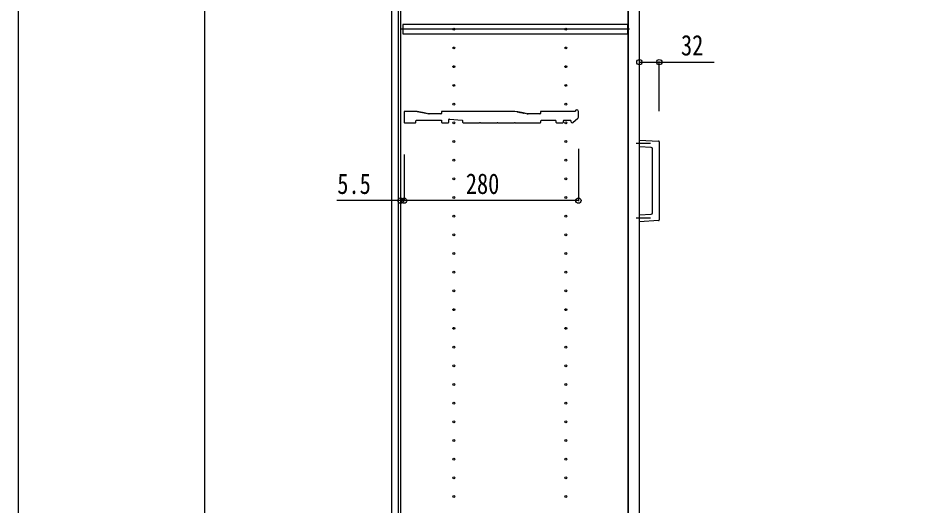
# Model space of a CAD drawing. Units: millimetres, scale not verified. Extents: x -4205 to 4205, y -2970 to 2970.
# Drawn here: x -4205 to -2753, y -718 to 65 of the extents above; entities that cross this region are included whole.
import ezdxf
from ezdxf.enums import TextEntityAlignment as Align

# ---------------------------------------------------------------- set-up
doc = ezdxf.new("R2010")
doc.units = ezdxf.units.MM
doc.header["$LTSCALE"] = 20
for name, color, linetype in [('0-2_YKK_11', 7, 'Continuous'), ('0-3_YKK_12', 2, 'Continuous'), ('0-4_YKK_13', 4, 'Continuous'), ('0-5_YKK_D', 6, 'Continuous'), ('0-6_YKK_ZWAK', 7, 'Continuous')]:
    doc.layers.add(name, color=color, linetype=linetype)
doc.styles.add('ＭＳ ゴシック', font='')
doc.styles.get('ＭＳ ゴシック').set_extended_font_data('MS Gothic')

msp = doc.modelspace()

# ---------------------------------------------------------------- linework, layer by layer
at = {"layer": '0-2_YKK_11'}
for p, q in [((-3584.98, -85.4), (-3584.98, -102.3)), ((-3581.48, -84.7), (-3584.28, -84.7)), ((-3580.73, -84.97), (-3580.92, -84.9)), ((-3579.23, -84.97), (-3580.73, -84.97)), ((-3579.04, -84.9), (-3579.23, -84.97)), ((-3577.54, -84.9), (-3577.92, -84.9)), ((-3576.04, -84.9), (-3576.42, -84.9)), ((-3574.54, -84.9), (-3574.92, -84.9)), ((-3573.04, -84.9), (-3573.42, -84.9)), ((-3571.54, -84.9), (-3571.92, -84.9)), ((-3570.04, -84.9), (-3570.42, -84.9)), ((-3568.54, -84.9), (-3568.92, -84.9)), ((-3567.04, -84.9), (-3567.42, -84.9)), ((-3566.05, -84.7), (-3566.48, -84.7)), ((-3564.34, -85.01), (-3565.92, -84.71)), ((-3563.46, -85.39), (-3563.83, -85.31)), ((-3561.98, -85.67), (-3562.36, -85.59)), ((-3560.51, -85.95), (-3560.88, -85.88)), ((-3559.04, -86.23), (-3559.41, -86.16)), ((-3557.56, -86.51), (-3557.94, -86.44)), ((-3556.09, -86.79), (-3556.46, -86.72)), ((-3554.61, -87.07), (-3554.99, -87)), ((-3524.98, -85.4), (-3524.98, -88)), ((-3523.48, -84.7), (-3524.28, -84.7)), ((-3522.54, -84.9), (-3522.92, -84.9)), ((-3521.04, -84.9), (-3521.42, -84.9)), ((-3519.54, -84.9), (-3519.92, -84.9)), ((-3518.04, -84.9), (-3518.42, -84.9)), ((-3516.54, -84.9), (-3516.92, -84.9)), ((-3515.04, -84.9), (-3515.42, -84.9)), ((-3513.54, -84.9), (-3513.92, -84.9)), ((-3512.04, -84.9), (-3512.42, -84.9)), ((-3510.54, -84.9), (-3510.92, -84.9)), ((-3509.04, -84.9), (-3509.42, -84.9)), ((-3507.54, -84.9), (-3507.92, -84.9)), ((-3506.04, -84.9), (-3506.42, -84.9)), ((-3504.54, -84.9), (-3504.92, -84.9)), ((-3503.04, -84.9), (-3503.42, -84.9)), ((-3501.54, -84.9), (-3501.92, -84.9)), ((-3500.04, -84.9), (-3500.42, -84.9)), ((-3498.54, -84.9), (-3498.92, -84.9)), ((-3497.04, -84.9), (-3497.42, -84.9)), ((-3495.54, -84.9), (-3495.92, -84.9)), ((-3494.04, -84.9), (-3494.42, -84.9)), ((-3492.54, -84.9), (-3492.92, -84.9)), ((-3491.04, -84.9), (-3491.42, -84.9)), ((-3489.54, -84.9), (-3489.92, -84.9)), ((-3488.04, -84.9), (-3488.42, -84.9)), ((-3486.54, -84.9), (-3486.92, -84.9)), ((-3485.04, -84.9), (-3485.42, -84.9)), ((-3483.54, -84.9), (-3483.92, -84.9)), ((-3482.04, -84.9), (-3482.42, -84.9)), ((-3480.54, -84.9), (-3480.92, -84.9)), ((-3479.04, -84.9), (-3479.42, -84.9)), ((-3477.54, -84.9), (-3477.92, -84.9)), ((-3476.04, -84.9), (-3476.42, -84.9)), ((-3474.54, -84.9), (-3474.92, -84.9)), ((-3473.04, -84.9), (-3473.42, -84.9)), ((-3471.54, -84.9), (-3471.92, -84.9)), ((-3470.04, -84.9), (-3470.42, -84.9)), ((-3468.54, -84.9), (-3468.92, -84.9)), ((-3467.04, -84.9), (-3467.42, -84.9)), ((-3465.54, -84.9), (-3465.92, -84.9)), ((-3464.04, -84.9), (-3464.42, -84.9)), ((-3462.54, -84.9), (-3462.92, -84.9)), ((-3461.04, -84.9), (-3461.42, -84.9)), ((-3459.54, -84.9), (-3459.92, -84.9)), ((-3458.04, -84.9), (-3458.42, -84.9)), ((-3456.54, -84.9), (-3456.92, -84.9)), ((-3455.04, -84.9), (-3455.42, -84.9)), ((-3453.54, -84.9), (-3453.92, -84.9)), ((-3452.04, -84.9), (-3452.42, -84.9)), ((-3450.54, -84.9), (-3450.92, -84.9)), ((-3449.04, -84.9), (-3449.42, -84.9)), ((-3447.54, -84.9), (-3447.92, -84.9)), ((-3446.04, -84.9), (-3446.42, -84.9)), ((-3444.54, -84.9), (-3444.92, -84.9)), ((-3443.04, -84.9), (-3443.42, -84.9)), ((-3441.54, -84.9), (-3441.92, -84.9)), ((-3440.04, -84.9), (-3440.42, -84.9)), ((-3438.54, -84.9), (-3438.92, -84.9)), ((-3437.04, -84.9), (-3437.42, -84.9)), ((-3435.54, -84.9), (-3435.92, -84.9)), ((-3434.04, -84.9), (-3434.42, -84.9)), ((-3432.54, -84.9), (-3432.92, -84.9)), ((-3431.04, -84.9), (-3431.42, -84.9)), ((-3429.54, -84.9), (-3429.92, -84.9)), ((-3428.04, -84.9), (-3428.42, -84.9)), ((-3426.54, -84.9), (-3426.92, -84.9)), ((-3425.04, -84.9), (-3425.42, -84.9)), ((-3423.54, -84.9), (-3423.92, -84.9)), ((-3422.04, -84.9), (-3422.42, -84.9)), ((-3420.54, -84.9), (-3420.92, -84.9)), ((-3419.04, -84.9), (-3419.42, -84.9)), ((-3417.54, -84.9), (-3417.92, -84.9)), ((-3416.04, -84.9), (-3416.42, -84.9)), ((-3414.54, -84.9), (-3414.92, -84.9)), ((-3413.04, -84.9), (-3413.42, -84.9)), ((-3411.54, -84.9), (-3411.92, -84.9)), ((-3410.04, -84.9), (-3410.42, -84.9)), ((-3408.54, -84.9), (-3408.92, -84.9)), ((-3403.36, -85.59), (-3402.98, -85.67)), ((-3401.88, -85.88), (-3401.51, -85.95)), ((-3400.41, -86.16), (-3400.04, -86.23)), ((-3398.94, -86.44), (-3398.56, -86.51)), ((-3397.46, -86.72), (-3397.09, -86.79)), ((-3395.99, -87), (-3395.61, -87.07)), ((-3365.98, -85.4), (-3365.98, -88)), ((-3364.48, -84.7), (-3365.28, -84.7)), ((-3363.54, -84.9), (-3363.92, -84.9)), ((-3362.04, -84.9), (-3362.42, -84.9)), ((-3360.54, -84.9), (-3360.92, -84.9)), ((-3359.04, -84.9), (-3359.42, -84.9)), ((-3357.54, -84.9), (-3357.92, -84.9)), ((-3356.04, -84.9), (-3356.42, -84.9)), ((-3354.54, -84.9), (-3354.92, -84.9)), ((-3353.04, -84.9), (-3353.42, -84.9)), ((-3351.54, -84.9), (-3351.92, -84.9)), ((-3350.04, -84.9), (-3350.42, -84.9)), ((-3348.54, -84.9), (-3348.92, -84.9)), ((-3347.04, -84.9), (-3347.42, -84.9)), ((-3345.54, -84.9), (-3345.92, -84.9)), ((-3344.04, -84.9), (-3344.42, -84.9)), ((-3342.54, -84.9), (-3342.92, -84.9)), ((-3341.04, -84.9), (-3341.42, -84.9)), ((-3339.54, -84.9), (-3339.92, -84.9)), ((-3338.04, -84.9), (-3338.42, -84.9)), ((-3336.54, -84.9), (-3336.92, -84.9)), ((-3335.04, -84.9), (-3335.42, -84.9)), ((-3333.54, -84.9), (-3333.92, -84.9)), ((-3332.04, -84.9), (-3332.42, -84.9)), ((-3330.54, -84.9), (-3330.92, -84.9)), ((-3329.04, -84.9), (-3329.42, -84.9)), ((-3327.54, -84.9), (-3327.92, -84.9)), ((-3326.04, -84.9), (-3326.42, -84.9)), ((-3324.54, -84.9), (-3324.92, -84.9)), ((-3323.04, -84.9), (-3323.42, -84.9)), ((-3321.54, -84.9), (-3321.92, -84.9)), ((-3320.04, -84.9), (-3320.42, -84.9)), ((-3318.54, -84.9), (-3318.92, -84.9)), ((-3317.04, -84.9), (-3317.42, -84.9)), ((-3315.54, -84.9), (-3315.92, -84.9)), ((-3314.04, -84.9), (-3314.42, -84.9)), ((-3312.54, -84.9), (-3312.92, -84.9)), ((-3310.6, -84.7), (-3311.98, -84.7)), ((-3304.98, -94.09), (-3304.98, -84.7)), ((-3565.98, -102.3), (-3565.98, -99.7)), ((-3553.14, -87.35), (-3553.52, -87.28)), ((-3551.67, -87.63), (-3552.04, -87.56)), ((-3550.19, -87.91), (-3550.57, -87.84)), ((-3548.72, -88.19), (-3549.1, -88.12)), ((-3547.25, -88.47), (-3547.62, -88.4)), ((-3545.77, -88.75), (-3546.15, -88.68)), ((-3545.05, -88.69), (-3545.19, -88.66)), ((-3544.48, -88.7), (-3544.91, -88.7)), ((-3543.54, -88.9), (-3543.92, -88.9)), ((-3542.04, -88.9), (-3542.42, -88.9)), ((-3540.54, -88.9), (-3540.92, -88.9)), ((-3539.04, -88.9), (-3539.42, -88.9)), ((-3537.54, -88.9), (-3537.92, -88.9)), ((-3536.04, -88.9), (-3536.42, -88.9)), ((-3534.54, -88.9), (-3534.92, -88.9)), ((-3533.04, -88.9), (-3533.42, -88.9)), ((-3531.54, -88.9), (-3531.92, -88.9)), ((-3530.04, -88.9), (-3530.42, -88.9)), ((-3528.54, -88.9), (-3528.92, -88.9)), ((-3527.04, -88.9), (-3527.42, -88.9)), ((-3525.68, -88.7), (-3526.48, -88.7)), ((-3512.98, -102), (-3512.98, -97.77)), ((-3512.22, -97.07), (-3491.62, -98.94)), ((-3490.98, -99.64), (-3490.98, -102)), ((-3394.52, -87.28), (-3394.14, -87.35)), ((-3393.04, -87.56), (-3392.67, -87.63)), ((-3391.57, -87.84), (-3391.19, -87.91)), ((-3390.1, -88.12), (-3389.72, -88.19)), ((-3388.62, -88.4), (-3388.25, -88.47)), ((-3387.15, -88.68), (-3386.77, -88.75)), ((-3384.54, -88.9), (-3384.92, -88.9)), ((-3383.04, -88.9), (-3383.42, -88.9)), ((-3381.54, -88.9), (-3381.92, -88.9)), ((-3380.04, -88.9), (-3380.42, -88.9)), ((-3378.54, -88.9), (-3378.92, -88.9)), ((-3377.04, -88.9), (-3377.42, -88.9)), ((-3375.54, -88.9), (-3375.92, -88.9)), ((-3374.04, -88.9), (-3374.42, -88.9)), ((-3372.54, -88.9), (-3372.92, -88.9)), ((-3371.04, -88.9), (-3371.42, -88.9)), ((-3369.54, -88.9), (-3369.92, -88.9)), ((-3368.04, -88.9), (-3368.42, -88.9)), ((-3366.68, -88.7), (-3367.48, -88.7)), ((-3365.18, -102), (-3365.18, -99.7)), ((-3364.48, -99), (-3341.68, -99)), ((-3340.98, -99.7), (-3340.98, -102)), ((-3328.98, -102), (-3328.98, -99.7)), ((-3328.28, -99), (-3317.68, -99)), ((-3316.98, -99.7), (-3316.98, -101)), ((-3313.67, -102.51), (-3305.67, -95.6)), ((-3584.28, -103), (-3566.68, -103)), ((-3523.98, -103), (-3513.98, -103)), ((-3339.98, -103), (-3329.98, -103))]:
    msp.add_line(p, q, dxfattribs=at)
msp.add_lwpolyline([(-3225.48, 54.5), (-3586.98, 54.5), (-3586.98, 39.5), (-3225.48, 39.5)], close=True, dxfattribs=at)
for points in [[(-3403.87, -85.29), (-3406.98, -84.7), (-3407.98, -84.7)], [(-3565.28, -99), (-3524.98, -99), (-3524.98, -102)], [(-3386.05, -88.69), (-3386.19, -88.66), (-3386.05, -88.69)], [(-3385.91, -88.7), (-3385.48, -88.7), (-3385.91, -88.7)], [(-3489.98, -103), (-3463.55, -103), (-3463.31, -102.87), (-3462.65, -102.87), (-3462.41, -103), (-3435.55, -103), (-3435.31, -102.87), (-3434.65, -102.87), (-3434.41, -103), (-3407.55, -103), (-3407.31, -102.87), (-3406.65, -102.87), (-3406.41, -103), (-3366.18, -103)]]:
    msp.add_lwpolyline(points, dxfattribs=at)
for centre, radius, start, end in [((-3584.28, -85.4), 0.7, 90, 180), ((-3581.48, -85.58), 0.88, 50.46055, 90), ((-3578.48, -85.58), 0.88, 50.536, 129.53945), ((-3576.98, -85.58), 0.88, 50.536, 129.464), ((-3575.48, -85.58), 0.88, 50.536, 129.464), ((-3573.98, -85.58), 0.88, 50.536, 129.464), ((-3572.48, -85.58), 0.88, 50.536, 129.464), ((-3570.98, -85.58), 0.88, 50.536, 129.464), ((-3569.48, -85.58), 0.88, 50.536, 129.464), ((-3567.98, -85.58), 0.88, 50.536, 129.464), ((-3566.48, -85.58), 0.88, 90, 129.464), ((-3566.05, -85.4), 0.7, 79.2157, 90), ((-3564.51, -85.88), 0.88, 39.75171, 79.2157), ((-3563.03, -86.16), 0.88, 39.75171, 118.6797), ((-3561.56, -86.44), 0.88, 39.75171, 118.6797), ((-3560.09, -86.72), 0.88, 39.75171, 118.6797), ((-3558.61, -87), 0.88, 39.75171, 118.6797), ((-3557.14, -87.28), 0.88, 39.75171, 118.6797), ((-3555.67, -87.56), 0.88, 39.75171, 118.6797), ((-3554.19, -87.84), 0.88, 39.75171, 118.6797), ((-3524.28, -85.4), 0.7, 90, 180), ((-3523.48, -85.58), 0.88, 50.536, 90), ((-3521.98, -85.58), 0.88, 50.536, 129.464), ((-3520.48, -85.58), 0.88, 50.536, 129.464), ((-3518.98, -85.58), 0.88, 50.536, 129.464), ((-3517.48, -85.58), 0.88, 50.536, 129.464), ((-3515.98, -85.58), 0.88, 50.536, 129.464), ((-3514.48, -85.58), 0.88, 50.536, 129.464), ((-3512.98, -85.58), 0.88, 50.536, 129.464), ((-3511.48, -85.58), 0.88, 50.536, 129.464), ((-3509.98, -85.58), 0.88, 50.536, 129.464), ((-3508.48, -85.58), 0.88, 50.536, 129.464), ((-3506.98, -85.58), 0.88, 50.536, 129.464), ((-3505.48, -85.58), 0.88, 50.536, 129.464), ((-3503.98, -85.58), 0.88, 50.536, 129.464), ((-3502.48, -85.58), 0.88, 50.536, 129.464), ((-3500.98, -85.58), 0.88, 50.536, 129.464), ((-3499.48, -85.58), 0.88, 50.536, 129.464), ((-3497.98, -85.58), 0.88, 50.536, 129.464), ((-3496.48, -85.58), 0.88, 50.536, 129.464), ((-3494.98, -85.58), 0.88, 50.536, 129.464), ((-3493.48, -85.58), 0.88, 50.536, 129.464), ((-3491.98, -85.58), 0.88, 50.536, 129.464), ((-3490.48, -85.58), 0.88, 50.536, 129.464), ((-3488.98, -85.58), 0.88, 50.536, 129.464), ((-3487.48, -85.58), 0.88, 50.536, 129.464), ((-3485.98, -85.58), 0.88, 50.536, 129.464), ((-3484.48, -85.58), 0.88, 50.536, 129.464), ((-3482.98, -85.58), 0.88, 50.536, 129.464), ((-3481.48, -85.58), 0.88, 50.536, 129.464), ((-3479.98, -85.58), 0.88, 50.536, 129.464), ((-3478.48, -85.58), 0.88, 50.536, 129.464), ((-3476.98, -85.58), 0.88, 50.536, 129.464), ((-3475.48, -85.58), 0.88, 50.536, 129.464), ((-3473.98, -85.58), 0.88, 50.536, 129.464), ((-3472.48, -85.58), 0.88, 50.536, 129.464), ((-3470.98, -85.58), 0.88, 50.536, 129.464), ((-3469.48, -85.58), 0.88, 50.536, 129.464), ((-3467.98, -85.58), 0.88, 50.536, 129.464), ((-3466.48, -85.58), 0.88, 50.536, 129.464), ((-3464.98, -85.58), 0.88, 50.536, 129.464), ((-3463.48, -85.58), 0.88, 50.536, 129.464), ((-3461.98, -85.58), 0.88, 50.536, 129.464), ((-3460.48, -85.58), 0.88, 50.536, 129.464), ((-3458.98, -85.58), 0.88, 50.536, 129.464), ((-3457.48, -85.58), 0.88, 50.536, 129.464), ((-3455.98, -85.58), 0.88, 50.536, 129.464), ((-3454.48, -85.58), 0.88, 50.536, 129.464), ((-3452.98, -85.58), 0.88, 50.536, 129.464), ((-3451.48, -85.58), 0.88, 50.536, 129.464), ((-3449.98, -85.58), 0.88, 50.536, 129.464), ((-3448.48, -85.58), 0.88, 50.536, 129.464), ((-3446.98, -85.58), 0.88, 50.536, 129.464), ((-3445.48, -85.58), 0.88, 50.536, 129.464), ((-3443.98, -85.58), 0.88, 50.536, 129.464), ((-3442.48, -85.58), 0.88, 50.536, 129.464), ((-3440.98, -85.58), 0.88, 50.536, 129.464), ((-3439.48, -85.58), 0.88, 50.536, 129.464), ((-3437.98, -85.58), 0.88, 50.536, 129.464), ((-3436.48, -85.58), 0.88, 50.536, 129.464), ((-3434.98, -85.58), 0.88, 50.536, 129.464), ((-3433.48, -85.58), 0.88, 50.536, 129.464), ((-3431.98, -85.58), 0.88, 50.536, 129.464), ((-3430.48, -85.58), 0.88, 50.536, 129.464), ((-3428.98, -85.58), 0.88, 50.536, 129.464), ((-3427.48, -85.58), 0.88, 50.536, 129.464), ((-3425.98, -85.58), 0.88, 50.536, 129.464), ((-3424.48, -85.58), 0.88, 50.536, 129.464), ((-3422.98, -85.58), 0.88, 50.536, 129.464), ((-3421.48, -85.58), 0.88, 50.536, 129.464), ((-3419.98, -85.58), 0.88, 50.536, 129.464), ((-3418.48, -85.58), 0.88, 50.536, 129.464), ((-3416.98, -85.58), 0.88, 50.536, 129.464), ((-3415.48, -85.58), 0.88, 50.536, 129.464), ((-3413.98, -85.58), 0.88, 50.536, 129.464), ((-3412.48, -85.58), 0.88, 50.536, 129.464), ((-3410.98, -85.58), 0.88, 50.536, 129.464), ((-3409.48, -85.58), 0.88, 50.536, 129.464), ((-3407.98, -85.58), 0.88, 90, 129.464), ((-3404.03, -86.16), 0.88, 39.75171, 79.2157), ((-3402.56, -86.44), 0.88, 39.75171, 118.6797), ((-3401.09, -86.72), 0.88, 39.75171, 118.6797), ((-3399.61, -87), 0.88, 39.75171, 118.6797), ((-3398.14, -87.28), 0.88, 39.75171, 118.6797), ((-3396.67, -87.56), 0.88, 39.75171, 118.6797), ((-3395.19, -87.84), 0.88, 39.75171, 118.6797), ((-3365.28, -85.4), 0.7, 90, 180), ((-3364.48, -85.58), 0.88, 50.536, 90), ((-3362.98, -85.58), 0.88, 50.536, 129.464), ((-3361.48, -85.58), 0.88, 50.536, 129.464), ((-3359.98, -85.58), 0.88, 50.536, 129.464), ((-3358.48, -85.58), 0.88, 50.536, 129.464), ((-3356.98, -85.58), 0.88, 50.536, 129.464), ((-3355.48, -85.58), 0.88, 50.536, 129.464), ((-3353.98, -85.58), 0.88, 50.536, 129.464), ((-3352.48, -85.58), 0.88, 50.536, 129.464), ((-3350.98, -85.58), 0.88, 50.536, 129.464), ((-3349.48, -85.58), 0.88, 50.536, 129.464), ((-3347.98, -85.58), 0.88, 50.536, 129.464), ((-3346.48, -85.58), 0.88, 50.536, 129.464), ((-3344.98, -85.58), 0.88, 50.536, 129.464), ((-3343.48, -85.58), 0.88, 50.536, 129.464), ((-3341.98, -85.58), 0.88, 50.536, 129.464), ((-3340.48, -85.58), 0.88, 50.536, 129.464), ((-3338.98, -85.58), 0.88, 50.536, 129.464), ((-3337.48, -85.58), 0.88, 50.536, 129.464), ((-3335.98, -85.58), 0.88, 50.536, 129.464), ((-3334.48, -85.58), 0.88, 50.536, 129.464), ((-3332.98, -85.58), 0.88, 50.536, 129.464), ((-3331.48, -85.58), 0.88, 50.536, 129.464), ((-3329.98, -85.58), 0.88, 50.536, 129.464), ((-3328.48, -85.58), 0.88, 50.536, 129.464), ((-3326.98, -85.58), 0.88, 50.536, 129.464), ((-3325.48, -85.58), 0.88, 50.536, 129.464), ((-3323.98, -85.58), 0.88, 50.536, 129.464), ((-3322.48, -85.58), 0.88, 50.536, 129.464), ((-3320.98, -85.58), 0.88, 50.536, 129.464), ((-3319.48, -85.58), 0.88, 50.536, 129.464), ((-3317.98, -85.58), 0.88, 50.536, 129.464), ((-3316.48, -85.58), 0.88, 50.536, 129.464), ((-3314.98, -85.58), 0.88, 50.536, 129.464), ((-3313.48, -85.58), 0.88, 50.536, 129.464), ((-3311.98, -85.58), 0.88, 90, 129.464), ((-3310.6, -84), 0.7, 270, 347.36437), ((-3307.48, -84.7), 2.5, 0, 167.36437), ((-3565.28, -99.7), 0.7, 90, 180), ((-3552.72, -88.12), 0.88, 39.75171, 118.6797), ((-3551.25, -88.4), 0.88, 39.75171, 118.6797), ((-3549.77, -88.68), 0.88, 39.75171, 118.6797), ((-3548.3, -88.96), 0.88, 39.75171, 118.6797), ((-3546.82, -89.24), 0.88, 39.75171, 118.6797), ((-3545.35, -89.53), 0.88, 79.2157, 118.6797), ((-3544.91, -88), 0.7, 259.2157, 270), ((-3544.48, -89.58), 0.88, 50.536, 90), ((-3542.98, -89.58), 0.88, 50.536, 129.464), ((-3541.48, -89.58), 0.88, 50.536, 129.464), ((-3539.98, -89.58), 0.88, 50.536, 129.464), ((-3538.48, -89.58), 0.88, 50.536, 129.464), ((-3536.98, -89.58), 0.88, 50.536, 129.464), ((-3535.48, -89.58), 0.88, 50.536, 129.464), ((-3533.98, -89.58), 0.88, 50.536, 129.464), ((-3532.48, -89.58), 0.88, 50.536, 129.464), ((-3530.98, -89.58), 0.88, 50.536, 129.464), ((-3529.48, -89.58), 0.88, 50.536, 129.464), ((-3527.98, -89.58), 0.88, 50.536, 129.464), ((-3526.48, -89.58), 0.88, 90, 129.464), ((-3525.68, -88), 0.7, 270, 0), ((-3512.28, -97.77), 0.7, 84.80557, 180), ((-3491.68, -99.64), 0.7, 0, 84.80557), ((-3393.72, -88.12), 0.88, 39.75171, 118.6797), ((-3392.25, -88.4), 0.88, 39.75171, 118.6797), ((-3390.77, -88.68), 0.88, 39.75171, 118.6797), ((-3389.3, -88.96), 0.88, 39.75171, 118.6797), ((-3387.82, -89.24), 0.88, 39.75171, 118.6797), ((-3386.35, -89.53), 0.88, 79.2157, 118.6797), ((-3385.91, -88), 0.7, 259.2157, 270), ((-3385.91, -88), 0.7, 259.2157, 270), ((-3385.48, -89.58), 0.88, 50.536, 90), ((-3383.98, -89.58), 0.88, 50.536, 129.464), ((-3382.48, -89.58), 0.88, 50.536, 129.464), ((-3380.98, -89.58), 0.88, 50.536, 129.464), ((-3379.48, -89.58), 0.88, 50.536, 129.464), ((-3377.98, -89.58), 0.88, 50.536, 129.464), ((-3376.48, -89.58), 0.88, 50.536, 129.464), ((-3374.98, -89.58), 0.88, 50.536, 129.464), ((-3373.48, -89.58), 0.88, 50.536, 129.464), ((-3371.98, -89.58), 0.88, 50.536, 129.464), ((-3370.48, -89.58), 0.88, 50.536, 129.464), ((-3368.98, -89.58), 0.88, 50.536, 129.464), ((-3367.48, -89.58), 0.88, 90, 129.464), ((-3366.68, -88), 0.7, 270, 0), ((-3364.48, -99.7), 0.7, 90, 180), ((-3341.68, -99.7), 0.7, 0, 90), ((-3328.28, -99.7), 0.7, 90, 180), ((-3317.68, -99.7), 0.7, 0, 90), ((-3314.98, -101), 2, 180, 310.83872), ((-3306.98, -94.09), 2, 310.83872, 0), ((-3584.28, -102.3), 0.7, 180, 270), ((-3566.68, -102.3), 0.7, 270, 0), ((-3523.98, -102), 1, 180, 270), ((-3513.98, -102), 1, 270, 0), ((-3489.98, -102), 1, 180, 270), ((-3366.18, -102), 1, 270, 0), ((-3339.98, -102), 1, 180, 270), ((-3329.98, -102), 1, 270, 0)]:
    msp.add_arc(centre, radius, start, end, dxfattribs=at)
at = {"layer": '0-3_YKK_12'}
for p, q in [((-3594.48, 1117.5), (-3594.48, -1053.5)), ((-3590.48, 1117.5), (-3590.48, -1053.5)), ((-3222.69, 47), (-3589.77, 47))]:
    msp.add_line(p, q, dxfattribs=at)
for points in [[(-3604.98, -1063), (-3224.98, -1063), (-3224.98, 1127), (-3604.98, 1127)], [(-3224.98, -1060), (-3206.98, -1060), (-3206.98, 1124), (-3224.98, 1124)]]:
    msp.add_lwpolyline(points, close=True, dxfattribs=at)
for centre in [(-3504.98, 47), (-3324.98, 47), (-3504.98, 17), (-3324.98, 17), (-3504.98, -13), (-3324.98, -13), (-3504.98, -43), (-3324.98, -43), (-3504.98, -73), (-3324.98, -73), (-3504.98, -103), (-3324.98, -103), (-3504.98, -133), (-3324.98, -133), (-3504.98, -163), (-3324.98, -163), (-3504.98, -193), (-3324.98, -193), (-3504.98, -223), (-3324.98, -223), (-3504.98, -253), (-3324.98, -253), (-3504.98, -283), (-3324.98, -283), (-3504.98, -313), (-3324.98, -313), (-3504.98, -343), (-3324.98, -343), (-3504.98, -373), (-3324.98, -373), (-3504.98, -403), (-3324.98, -403), (-3504.98, -433), (-3324.98, -433), (-3504.98, -463), (-3324.98, -463), (-3504.98, -493), (-3324.98, -493), (-3504.98, -523), (-3324.98, -523), (-3504.98, -553), (-3324.98, -553), (-3504.98, -583), (-3324.98, -583), (-3504.98, -613), (-3324.98, -613), (-3504.98, -643), (-3324.98, -643), (-3504.98, -673), (-3324.98, -673), (-3504.98, -703), (-3324.98, -703)]:
    msp.add_circle(centre, 1.55, dxfattribs=at)
at = {"layer": '0-4_YKK_13'}
for p, q in [((-3188.93, -136.27), (-3212.08, -136.27)), ((-3206.98, -130.76), (-3176.4, -132.36)), ((-3206.98, -141.78), (-3206.98, -130.76)), ((-3187.88, -142.78), (-3206.98, -141.78)), ((-3185.98, -247.76), (-3185.98, -144.77)), ((-3174.98, -133.86), (-3174.98, -258.67)), ((-3188.93, -256.27), (-3212.08, -256.27))]:
    msp.add_line(p, q, dxfattribs=at)
msp.add_lwpolyline([(-3176.4, -260.17), (-3206.98, -261.78), (-3206.98, -250.76), (-3187.88, -249.76)], dxfattribs=at)
for centre, radius, start, end in [((-3187.98, -144.77), 2, 0.20478, 86.80473), ((-3176.48, -133.86), 1.5, 359.78876, 87.2363), ((-3187.98, -247.76), 2, 273.20478, 359.80473), ((-3176.48, -258.67), 1.5, 272.78876, 0.2363)]:
    msp.add_arc(centre, radius, start, end, dxfattribs=at)
at = {"layer": '0-5_YKK_D'}
for p, q in [((-3206.98, -56.49), (-3206.98, -4.76)), ((-3174.98, -84.63), (-3174.98, -4.76)), ((-3304.98, -144.73), (-3304.98, -229)), ((-3584.98, -153.73), (-3584.98, -229)), ((-3584.98, -153.73), (-3584.98, -229)), ((-3590.48, -222.87), (-3590.48, -229)), ((-3304.98, -228), (-3584.98, -228))]:
    msp.add_line(p, q, dxfattribs=at)
for points in [[(-3206.98, -5.76), (-3174.98, -5.76), (-3086.58, -5.76)], [(-3584.98, -228), (-3590.48, -228), (-3693.08, -228)]]:
    msp.add_lwpolyline(points, dxfattribs=at)
for centre in [(-3206.98, -5.76), (-3174.98, -5.76), (-3590.48, -228), (-3584.98, -228), (-3584.98, -228), (-3304.98, -228)]:
    msp.add_circle(centre, 4.25, dxfattribs=at)
at = {"layer": '0-6_YKK_ZWAK'}
msp.add_line((-3904.98, -2525), (-3904.98, 2775), dxfattribs=at)
msp.add_lwpolyline([(-4205, -2970), (4205, -2970), (4205, 2970), (-4205, 2970)], close=True, dxfattribs=at)

# ---------------------------------------------------------------- texts
at = {"layer": '0-5_YKK_D', "style": 'ＭＳ ゴシック', "width": 0.8}
for s, p in [('32', (-3140.18, -4.96)), ('5.5', (-3692.28, -227.2)), ('280', (-3485.78, -227.2))]:
    msp.add_text(s, height=32.99, dxfattribs=at).set_placement(p, align=Align.BOTTOM_LEFT)

doc.saveas('drawing.dxf')
